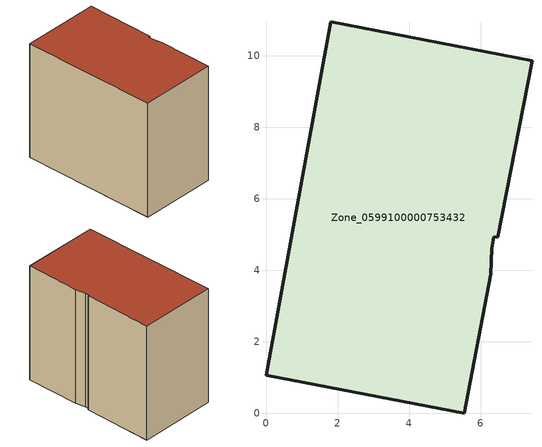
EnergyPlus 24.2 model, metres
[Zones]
Zone_0599100000753432
 floor ground (C_G): 1.81,10.95 7.44,9.86 6.48,4.92 6.37,4.94 6.31,4.61 6.29,3.88 5.54,0 0,1.07 z0
 wall outside (C_F): 7.44,9.86 1.81,10.95 0,1.07 5.54,0 6.29,3.88 6.31,4.61 6.37,4.94 6.48,4.92 7.44,9.86 z0:8.68
 roof outside (C_R): 6.29,3.88 6.31,4.61 6.37,4.94 6.48,4.92 7.44,9.86 1.81,10.95 0,1.07 5.54,0 z8.68
[BUILDING]
Pand.0599100000753432: North Axis=0; Terrain=City; Loads Convergence Tolerance Value=0.04; Temperature Convergence Tolerance Value=0.4; Solar Distribution=FullExterior; Maximum Number of Warmup Days=25; Minimum Number of Warmup Days=1
[Site:Location]
Rotterdam.The.Hague.AP_ZH_NLD Design_Conditions: Latitude=51.96; Longitude=4.45; Time Zone=1; Elevation=-4.5
[SITE:GROUNDTEMPERATURE:BUILDINGSURFACE]
18, 18, 18, 18, 18, 18, 18, 18, 18, 18, 18, 18
[MATERIAL] Thermal Absorptance=0.9; Solar Absorptance=0.7; Visible Absorptance=0.7
Name | Roughness | Thickness | Conductivity | Density | Specific Heat
G.TC.2006-2014 | MediumSmooth | 0.15 | 0.06 | 540 | 1210
F.TC.2006-2014 | Rough | 0.3 | 0.12 | 1920 | 840
R.TC.2006-2014 | MediumRough | 0.2 | 0.08 | 1500 | 1000
[CONSTRUCTION]
C_G: G.TC.2006-2014
C_F: F.TC.2006-2014
C_R: R.TC.2006-2014
[ZONE]
Zone_0599100000753432: Type=1; Multiplier=1; Ceiling Height=Autocalculate; Volume=Autocalculate; Floor Area=autocalculate; Part of Total Floor Area=Yes
[ZONEINFILTRATION:DESIGNFLOWRATE]
Infil_Zone_0599100000753432: Zone or ZoneList or Space or SpaceList=Zone_0599100000753432; Schedule=AlwaysOn; Design Flow Rate Calculation Method=Flow/Area; Flow Rate per Floor Area=0.0015; Constant Term Coefficient=1; Temperature Term Coefficient=0; Velocity Term Coefficient=0; Velocity Squared Term Coefficient=0
[HVACTEMPLATE:ZONE:IDEALLOADSAIRSYSTEM]
Zone_0599100000753432: Maximum Heating Supply Air Temperature=50; Minimum Cooling Supply Air Temperature=13; Maximum Heating Supply Air Humidity Ratio=0.0156; Minimum Cooling Supply Air Humidity Ratio=0.0077; Heating Limit=NoLimit; Cooling Limit=NoLimit; Dehumidification Control Type=ConstantSensibleHeatRatio; Cooling Sensible Heat Ratio=0.7; Dehumidification Setpoint=60; Humidification Control Type=None; Humidification Setpoint=30; Outdoor Air Method=None; Outdoor Air Flow Rate per Person=0.00944; Outdoor Air Flow Rate per Zone Floor Area=0; Outdoor Air Flow Rate per Zone=0; Demand Controlled Ventilation Type=None; Outdoor Air Economizer Type=NoEconomizer; Heat Recovery Type=None; Sensible Heat Recovery Effectiveness=0.7; Latent Heat Recovery Effectiveness=0.65
[ZONECONTROL:THERMOSTAT]
ThermostatControl_Zone_0599100000753432: Zone or ZoneList=Zone_0599100000753432; Control Type Schedule=DualSetpointControlType; Control 1=Thermostat_Zone_0599100000753432; Temperature Difference Between Cutout And Setpoint=0
[THERMOSTATSETPOINT:DUALSETPOINT]
Thermostat_Zone_0599100000753432: Heating Setpoint Temperature Schedule=HeatingSetpoint_Zone_0599100000753432; Cooling Setpoint Temperature Schedule=CoolingSetpoint_Zone_0599100000753432
[SCHEDULE:COMPACT]
HeatingSetpoint_Zone_0599100000753432: Through: 12/31, For: AllDays, Until: 24:00, 21
CoolingSetpoint_Zone_0599100000753432: Through: 12/31, For: AllDays, Until: 24:00, 24
DualSetpointControlType: Through: 12/31, For: AllDays, Until: 24:00, 4
AlwaysOn: Through: 12/31, For: AllDays, Until: 24:00, 1
